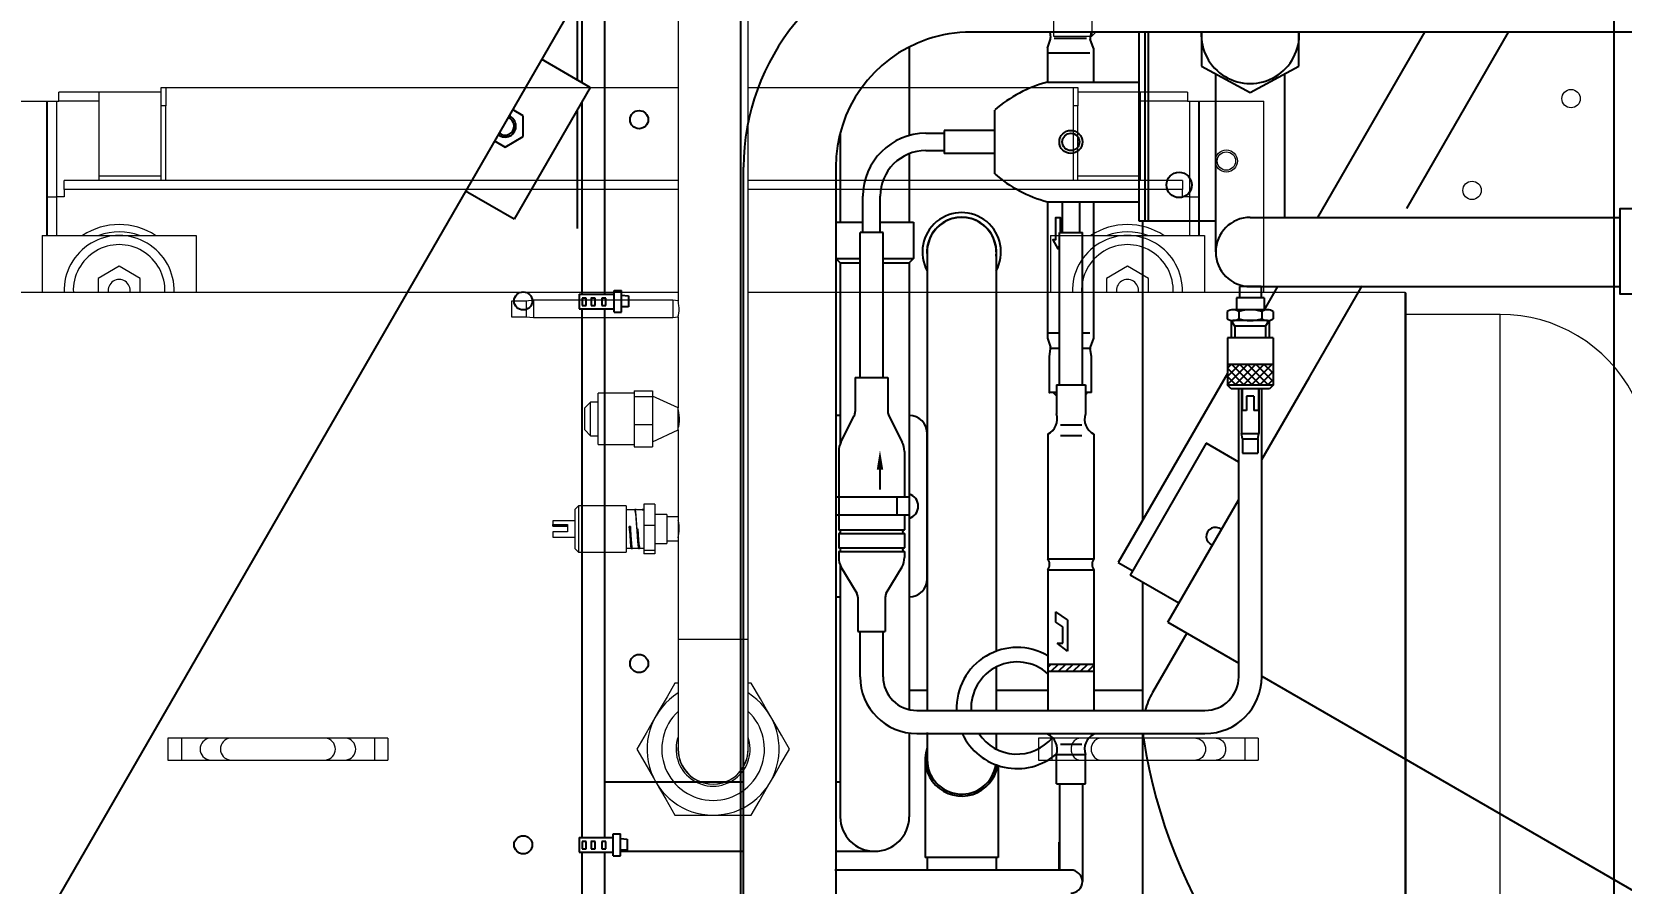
# Model space of a CAD drawing. Header units: millimetres. Extents: x 0 to 31017, y 0 to 21335.
# Drawn here: x 26937.49 to 26981.35, y 3376.66 to 3400.14 of the extents above; entities that cross this region are included whole.
import ezdxf
from ezdxf import colors
from ezdxf.entities.mleader import LeaderData, LeaderLine
from ezdxf.enums import TextEntityAlignment as Align
from ezdxf.math import Vec2, Vec3

# ---------------------------------------------------------------- set-up
doc = ezdxf.new("R2010")
doc.units = ezdxf.units.MM
doc.layers.add('DIM', color=2, linetype='Continuous')
doc.styles.get("Standard").update_dxf_attribs({"font": 'arial.ttf'})

# ---------------------------------------------------------------- blocks, each defined once
blk = doc.blocks.new('3F機組圖灰底')
at = {"layer": 'DIM'}
h = blk.add_hatch(dxfattribs=at)
h.set_pattern_fill('ANSI37', color=8, scale=0.05, angle=-90, style=0)
h.set_pattern_definition([(315, (106548.12342, -45570.17272), (0.1122532, 0.1122532), []), (45, (106548.12342, -45570.17272), (-0.1122532, 0.1122532), [])])
h.paths.add_polyline_path([(106559.338, -45582.365), (106559.338, -45582.935), (106559.968, -45582.935), (106559.968, -45582.365)])
h.paths.add_polyline_path([(106558.708, -45582.365), (106558.708, -45582.935), (106559.338, -45582.935), (106559.338, -45582.365)])
h = blk.add_hatch(dxfattribs=at)
h.set_pattern_fill('ANSI31', color=8, scale=0.045, angle=180, style=0)
h.set_pattern_definition([(225, (106522.5716, -45574.91007), (0.1010279, -0.1010279), [])])
h.paths.add_polyline_path([(106553.753, -45590.627), (106553.753, -45590.827), (106555.023, -45590.827), (106555.023, -45590.627)])
at = {"color": 8, "linetype": 'Continuous', "lineweight": 15}
for p, q in [((106553.905, -45571.128), (106553.905, -45573.314)), ((106554.967, -45571.128), (106554.967, -45573.314)), ((106543.552, -45572.434), (106543.552, -45580.61)), ((106545.48, -45589.938), (106545.48, -45572.434)), ((106553.905, -45573.314), (106554.967, -45573.314)), ((106554.967, -45573.314), (106555.096, -45573.185)), ((106529.288, -45574.731), (106529.41, -45574.731)), ((106529.288, -45575.236), (106529.288, -45574.731)), ((106529.41, -45574.731), (106529.41, -45575.236)), ((106529.41, -45574.731), (106543.552, -45574.731)), ((106545.48, -45574.731), (106554.462, -45574.731)), ((106554.462, -45574.731), (106554.583, -45574.731)), ((106554.462, -45575.236), (106554.462, -45574.731)), ((106554.583, -45574.731), (106554.583, -45575.236)), ((106524.361, -45575.105), (106526.131, -45575.105)), ((106526.131, -45575.105), (106526.152, -45575.105)), ((106526.131, -45578.808), (106526.131, -45575.105)), ((106526.152, -45577.746), (106526.152, -45575.105)), ((106526.152, -45575.105), (106526.405, -45575.105)), ((106526.404, -45577.746), (106526.405, -45575.105)), ((106526.405, -45575.105), (106526.465, -45575.105)), ((106526.465, -45575.105), (106526.465, -45574.852)), ((106527.568, -45574.852), (106526.465, -45574.852)), ((106527.568, -45575.105), (106526.465, -45575.105)), ((106529.288, -45574.852), (106527.568, -45574.852)), ((106527.568, -45574.852), (106527.568, -45577.172)), ((106556.303, -45574.852), (106554.583, -45574.852)), ((106556.303, -45574.852), (106556.303, -45577.172)), ((106557.609, -45574.852), (106556.303, -45574.852)), ((106557.609, -45575.105), (106556.303, -45575.105)), ((106557.609, -45574.852), (106557.609, -45575.105)), ((106557.609, -45575.105), (106557.669, -45575.105)), ((106557.669, -45575.105), (106557.922, -45575.105)), ((106557.669, -45577.746), (106557.669, -45575.105)), ((106557.922, -45577.746), (106557.922, -45575.105)), ((106557.922, -45575.105), (106557.942, -45575.105)), ((106557.942, -45575.105), (106559.713, -45575.105)), ((106557.942, -45578.808), (106557.942, -45575.105)), ((106559.713, -45580.376), (106559.713, -45575.105)), ((106529.288, -45577.29), (106529.288, -45575.236)), ((106529.41, -45575.236), (106529.288, -45575.236)), ((106529.41, -45577.29), (106529.41, -45575.236)), ((106554.462, -45577.29), (106554.462, -45575.236)), ((106554.583, -45575.236), (106554.462, -45575.236)), ((106554.583, -45577.29), (106554.583, -45575.236)), ((106543.552, -45577.29), (106526.607, -45577.29)), ((106526.607, -45577.543), (106526.607, -45577.29)), ((106527.568, -45577.172), (106527.568, -45577.29)), ((106529.288, -45577.172), (106527.568, -45577.172)), ((106557.467, -45577.29), (106545.48, -45577.29)), ((106556.303, -45577.172), (106554.583, -45577.172)), ((106556.303, -45577.172), (106556.303, -45577.29)), ((106557.467, -45577.29), (106557.467, -45577.543)), ((106526.152, -45578.808), (106526.152, -45577.746)), ((106526.152, -45577.746), (106526.404, -45577.746)), ((106526.607, -45577.746), (106526.404, -45577.746)), ((106526.404, -45578.808), (106526.404, -45577.746)), ((106526.607, -45577.543), (106526.607, -45577.746)), ((106543.552, -45577.543), (106526.607, -45577.543)), ((106557.467, -45577.543), (106545.48, -45577.543)), ((106557.467, -45577.746), (106557.467, -45577.543)), ((106557.669, -45577.746), (106557.467, -45577.746)), ((106557.669, -45577.746), (106557.922, -45577.746)), ((106557.669, -45578.808), (106557.669, -45577.746)), ((106557.922, -45578.808), (106557.922, -45577.746)), ((106526, -45578.808), (106526, -45580.376)), ((106526, -45578.808), (106530.249, -45578.808)), ((106530.249, -45578.808), (106530.249, -45580.376)), ((106553.824, -45578.808), (106553.824, -45580.376)), ((106553.824, -45578.808), (106558.074, -45578.808)), ((106558.074, -45578.808), (106558.074, -45580.376)), ((106528.125, -45579.654), (106527.543, -45579.99)), ((106527.543, -45579.99), (106527.543, -45580.376)), ((106528.706, -45579.99), (106528.125, -45579.654)), ((106528.706, -45580.376), (106528.706, -45579.99)), ((106555.949, -45579.654), (106555.367, -45579.99)), ((106555.367, -45579.99), (106555.367, -45580.376)), ((106556.531, -45579.99), (106555.949, -45579.654)), ((106556.531, -45580.376), (106556.531, -45579.99)), ((106543.552, -45580.376), (106525.423, -45580.376)), ((106563.609, -45580.376), (106545.48, -45580.376)), ((106563.609, -45605.57), (106563.609, -45580.376)), ((106563.639, -45605.54), (106563.639, -45580.407)), ((106539.356, -45580.617), (106538.951, -45580.617)), ((106538.951, -45580.617), (106538.951, -45581.047)), ((106539.558, -45580.591), (106539.356, -45580.617)), ((106539.356, -45580.617), (106539.356, -45581.047)), ((106543.403, -45580.591), (106539.558, -45580.591)), ((106539.558, -45580.591), (106539.558, -45581.072)), ((106543.552, -45580.61), (106543.403, -45580.591)), ((106543.403, -45580.591), (106543.403, -45581.072)), ((106538.951, -45581.047), (106539.356, -45581.047)), ((106539.356, -45581.047), (106539.558, -45581.072)), ((106539.558, -45581.072), (106543.403, -45581.072)), ((106543.403, -45581.072), (106543.552, -45581.053)), ((106543.552, -45581.053), (106543.552, -45583.564)), ((106566.236, -45580.983), (106563.639, -45580.983)), ((106566.236, -45604.963), (106566.236, -45580.983)), ((106542.338, -45583.093), (106542.844, -45583.093)), ((106542.338, -45583.093), (106542.338, -45583.246)), ((106542.844, -45583.093), (106542.844, -45583.246)), ((106541.134, -45583.402), (106540.972, -45583.564)), ((106541.346, -45583.402), (106541.134, -45583.402)), ((106541.134, -45584.333), (106541.134, -45583.402)), ((106542.338, -45583.159), (106541.346, -45583.159)), ((106541.346, -45584.575), (106541.346, -45583.159)), ((106542.338, -45583.246), (106542.844, -45583.246)), ((106542.338, -45583.246), (106542.338, -45584.02)), ((106543.552, -45583.564), (106542.844, -45583.235)), ((106542.844, -45583.246), (106542.844, -45584.02)), ((106540.972, -45584.171), (106540.972, -45583.564)), ((106543.552, -45584.171), (106543.552, -45583.564)), ((106540.972, -45584.171), (106541.134, -45584.333)), ((106541.134, -45584.333), (106541.346, -45584.333)), ((106542.338, -45584.02), (106542.844, -45584.02)), ((106542.338, -45584.02), (106542.338, -45584.641)), ((106542.844, -45584.02), (106542.844, -45584.641)), ((106542.844, -45584.499), (106543.552, -45584.171)), ((106543.552, -45584.171), (106543.552, -45586.572)), ((106541.346, -45584.575), (106542.338, -45584.575)), ((106542.338, -45584.641), (106542.844, -45584.641)), ((106540.8, -45586.265), (106540.699, -45586.366)), ((106540.699, -45586.366), (106540.699, -45586.834)), ((106542.115, -45586.265), (106540.8, -45586.265)), ((106540.8, -45586.265), (106540.8, -45586.821)), ((106542.115, -45586.265), (106542.115, -45586.821)), ((106542.358, -45586.371), (106542.115, -45586.371)), ((106542.56, -45586.371), (106542.388, -45586.371)), ((106542.566, -45586.371), (106542.566, -45586.38)), ((106542.596, -45586.376), (106542.566, -45586.371)), ((106542.905, -45586.218), (106542.601, -45586.218)), ((106542.601, -45586.218), (106542.601, -45586.807)), ((106542.905, -45586.218), (106542.905, -45586.807)), ((106543.238, -45586.501), (106542.905, -45586.501)), ((106543.238, -45586.501), (106543.238, -45586.851)), ((106543.552, -45586.572), (106543.238, -45586.572)), ((106543.552, -45586.572), (106543.552, -45586.86)), ((106540.699, -45586.675), (106540.092, -45586.675)), ((106540.092, -45586.675), (106540.092, -45586.776)), ((106540.092, -45586.776), (106540.496, -45586.776)), ((106540.092, -45586.795), (106540.092, -45586.776)), ((106540.496, -45586.795), (106540.092, -45586.795)), ((106540.092, -45586.795), (106540.092, -45586.81)), ((106540.092, -45586.81), (106540.496, -45586.81)), ((106540.092, -45586.828), (106540.092, -45586.81)), ((106540.092, -45586.828), (106540.496, -45586.828)), ((106540.092, -45586.977), (106540.092, -45587.13)), ((106540.496, -45586.977), (106540.092, -45586.977)), ((106540.496, -45586.776), (106540.496, -45586.977)), ((106540.699, -45586.834), (106540.699, -45587.439)), ((106540.8, -45586.821), (106540.8, -45587.54)), ((106542.115, -45586.821), (106542.115, -45587.54)), ((106542.232, -45586.833), (106542.202, -45586.834)), ((106542.202, -45586.834), (106542.202, -45586.835)), ((106542.232, -45586.833), (106542.232, -45586.833)), ((106542.905, -45586.807), (106542.601, -45586.807)), ((106542.601, -45586.807), (106542.601, -45587.492)), ((106542.905, -45586.807), (106542.905, -45587.492)), ((106543.238, -45586.851), (106543.238, -45587.304)), ((106543.552, -45586.86), (106543.552, -45587.233)), ((106540.092, -45587.13), (106540.699, -45587.13)), ((106540.699, -45587.439), (106540.8, -45587.54)), ((106542.115, -45587.434), (106542.256, -45587.434)), ((106542.287, -45587.434), (106542.459, -45587.434)), ((106542.489, -45587.434), (106542.601, -45587.434)), ((106542.905, -45587.492), (106542.601, -45587.492)), ((106542.601, -45587.492), (106542.601, -45587.587)), ((106542.905, -45587.304), (106543.238, -45587.304)), ((106542.905, -45587.492), (106542.905, -45587.587)), ((106543.238, -45587.233), (106543.552, -45587.233)), ((106543.552, -45587.233), (106543.552, -45589.938)), ((106540.8, -45587.54), (106542.115, -45587.54)), ((106542.905, -45587.587), (106542.601, -45587.587)), ((106543.552, -45589.938), (106543.552, -45592.973)), ((106543.552, -45589.938), (106545.48, -45589.938)), ((106545.48, -45592.973), (106545.48, -45589.938)), ((106543.552, -45591.151), (106543.464, -45591.151)), ((106545.568, -45591.151), (106545.48, -45591.151)), ((106529.842, -45592.67), (106529.47, -45592.67)), ((106529.47, -45592.67), (106529.47, -45593.277)), ((106530.631, -45592.67), (106529.842, -45592.67)), ((106529.842, -45592.67), (106529.842, -45593.277)), ((106531.191, -45592.67), (106530.631, -45592.67)), ((106533.82, -45592.67), (106531.191, -45592.67)), ((106534.381, -45592.67), (106533.82, -45592.67)), ((106535.169, -45592.67), (106534.381, -45592.67)), ((106535.541, -45592.67), (106535.169, -45592.67)), ((106535.169, -45592.67), (106535.169, -45593.277)), ((106535.541, -45592.67), (106535.541, -45593.277)), ((106553.862, -45592.67), (106553.491, -45592.67)), ((106553.491, -45592.67), (106553.491, -45593.277)), ((106554.651, -45592.67), (106553.862, -45592.67)), ((106553.862, -45592.67), (106553.862, -45593.277)), ((106555.212, -45592.67), (106554.651, -45592.67)), ((106557.84, -45592.67), (106555.212, -45592.67)), ((106558.401, -45592.67), (106557.84, -45592.67)), ((106559.19, -45592.67), (106558.401, -45592.67)), ((106559.561, -45592.67), (106559.19, -45592.67)), ((106559.19, -45592.67), (106559.19, -45593.277)), ((106559.561, -45592.67), (106559.561, -45593.277)), ((106529.47, -45593.277), (106529.842, -45593.277)), ((106529.842, -45593.277), (106530.631, -45593.277)), ((106530.631, -45593.277), (106531.191, -45593.277)), ((106531.191, -45593.277), (106533.82, -45593.277)), ((106533.82, -45593.277), (106534.381, -45593.277)), ((106534.381, -45593.277), (106535.169, -45593.277)), ((106535.169, -45593.277), (106535.541, -45593.277)), ((106553.491, -45593.277), (106553.862, -45593.277)), ((106553.862, -45593.277), (106554.651, -45593.277)), ((106554.651, -45593.277), (106555.212, -45593.277)), ((106555.212, -45593.277), (106557.84, -45593.277)), ((106557.84, -45593.277), (106558.401, -45593.277)), ((106558.401, -45593.277), (106559.19, -45593.277)), ((106559.19, -45593.277), (106559.561, -45593.277)), ((106543.464, -45594.796), (106545.568, -45594.796))]:
    blk.add_line(p, q, dxfattribs=at)
at = {"color": 8}
blk.add_lwpolyline([(106579.375, -45564.263), (106569.375, -45564.263), (106569.375, -45606.763), (106579.375, -45606.763)], close=True, dxfattribs=at)
at = {"color": 8, "linetype": 'Continuous', "lineweight": 15, "flags": 128}
for points in [[(106543.552, -45581.049), (106543.555, -45581.037), (106543.561, -45581.003), (106543.57, -45580.949), (106543.576, -45580.882), (106543.577, -45580.809), (106543.573, -45580.74), (106543.565, -45580.681), (106543.557, -45580.638), (106543.552, -45580.616), (106543.553, -45580.617)], [(106543.552, -45584.13), (106543.556, -45584.116), (106543.566, -45584.075), (106543.578, -45584.011), (106543.587, -45583.929), (106543.588, -45583.841), (106543.582, -45583.759), (106543.571, -45583.688), (106543.56, -45583.634), (106543.553, -45583.607), (106543.553, -45583.608)], [(106542.388, -45586.367), (106542.373, -45586.364), (106542.358, -45586.361)], [(106542.588, -45586.368), (106542.573, -45586.365), (106542.558, -45586.362)], [(106542.208, -45586.944), (106542.207, -45586.916), (106542.202, -45586.835)], [(106542.236, -45586.902), (106542.238, -45586.928), (106542.239, -45586.951)], [(106543.552, -45587.145), (106543.555, -45587.132), (106543.564, -45587.094), (106543.574, -45587.035), (106543.581, -45586.959), (106543.583, -45586.878), (106543.578, -45586.802), (106543.568, -45586.736), (106543.559, -45586.687), (106543.553, -45586.662), (106543.553, -45586.663)], [(106542.257, -45587.444), (106542.272, -45587.441), (106542.287, -45587.438)], [(106542.459, -45587.444), (106542.474, -45587.441), (106542.489, -45587.438)], [(106543.464, -45591.151), (106543.244, -45591.531), (106543.003, -45591.948), (106542.835, -45592.24), (106542.664, -45592.536), (106542.411, -45592.973)], [(106546.62, -45592.973), (106546.401, -45592.593), (106546.16, -45592.176), (106545.992, -45591.884), (106545.821, -45591.588), (106545.568, -45591.151)], [(106554.651, -45592.67), (106554.561, -45592.688), (106554.482, -45592.741), (106554.423, -45592.822), (106554.392, -45592.921), (106554.392, -45593.026), (106554.423, -45593.125), (106554.482, -45593.206), (106554.561, -45593.259), (106554.651, -45593.277), (106554.651, -45593.277)], [(106555.212, -45592.67), (106555.122, -45592.688), (106555.043, -45592.741), (106554.984, -45592.822), (106554.953, -45592.921), (106554.953, -45593.026), (106554.984, -45593.125), (106555.043, -45593.206), (106555.122, -45593.259), (106555.212, -45593.277), (106555.212, -45593.277)], [(106557.84, -45592.67), (106557.93, -45592.688), (106558.009, -45592.741), (106558.068, -45592.822), (106558.099, -45592.921), (106558.099, -45593.026), (106558.068, -45593.125), (106558.009, -45593.206), (106557.93, -45593.259), (106557.84, -45593.277), (106557.84, -45593.277)], [(106558.401, -45592.67), (106558.491, -45592.688), (106558.57, -45592.741), (106558.629, -45592.822), (106558.66, -45592.921), (106558.66, -45593.026), (106558.629, -45593.125), (106558.57, -45593.206), (106558.491, -45593.259), (106558.401, -45593.277), (106558.401, -45593.277)], [(106542.411, -45592.973), (106542.631, -45593.353), (106542.871, -45593.77), (106543.04, -45594.062), (106543.211, -45594.358), (106543.464, -45594.796)], [(106545.568, -45594.796), (106545.787, -45594.416), (106546.028, -45593.999), (106546.197, -45593.707), (106546.368, -45593.411), (106546.62, -45592.973)]]:
    blk.add_lwpolyline(points, dxfattribs=at)
at = {"color": 8, "linetype": 'Continuous', "lineweight": 15}
for centre, radius in [((106568.192, -45575.034), 0.253), ((106558.681, -45576.754), 0.304), ((106558.681, -45576.754), 0.253), ((106565.46, -45577.564), 0.253)]:
    blk.add_circle(centre, radius, dxfattribs=at)
for centre, radius, start, end in [((106528.125, -45580.326), 1.821, 56.4427, 123.5573), ((106528.125, -45580.326), 1.619, 69.6359, 110.1055), ((106555.949, -45580.326), 1.821, 56.4427, 123.5573), ((106555.949, -45580.326), 1.619, 69.6359, 110.3641), ((106528.125, -45580.326), 1.518, 358.0898, 181.9102), ((106528.125, -45580.326), 1.265, 357.7076, 182.2924), ((106555.949, -45580.326), 1.518, 358.0898, 181.9102), ((106555.949, -45580.326), 1.265, 357.7076, 182.2924), ((106528.125, -45580.326), 0.304, 350.4059, 189.5941), ((106555.949, -45580.326), 0.304, 350.4059, 189.5941), ((106563.609, -45580.407), 0.0304, 0, 90), ((106566.236, -45585.132), 4.148, 28.0146, 90), ((106539.438, -45586.919), 2.971, 0.3102, 10.5993), ((106545.686, -45586.86), 3.247, 180.7262, 190.158), ((106542.608, -45587.305), 0.346, 177.328, 201.7782), ((106544.516, -45592.973), 1.823, 121.9227, 270), ((106544.516, -45592.973), 1.823, 270, 58.0773), ((106544.516, -45592.973), 1.417, 132.8716, 270), ((106544.516, -45592.973), 1.417, 270, 47.1284), ((106530.664, -45592.973), 0.305, 96.2341, 263.7659), ((106531.224, -45592.973), 0.305, 96.2337, 263.7663), ((106533.787, -45592.973), 0.305, 276.2337, 83.7663), ((106534.348, -45592.973), 0.305, 276.2344, 83.7656), ((106544.516, -45592.973), 1.022, 160.5736, 19.4264), ((106544.516, -45592.973), 0.971, 172.8334, 7.1666), ((106544.516, -45592.973), 0.964, 180, 0)]:
    blk.add_arc(centre, radius, start, end, dxfattribs=at)
blk.add_ellipse((106542.581, -45586.903), major_axis=(8.761, 0.098), ratio=0.059598, start_param=1.568345, end_param=1.571803, dxfattribs=at)
for points, knots in [([(106542.352, -45586.375), (106542.353, -45586.37), (106542.357, -45586.354), (106542.364, -45586.367), (106542.373, -45586.412), (106542.381, -45586.493), (106542.39, -45586.603), (106542.398, -45586.733), (106542.407, -45586.876), (106542.415, -45587.02), (106542.424, -45587.156), (106542.432, -45587.274), (106542.441, -45587.367), (106542.45, -45587.424), (106542.455, -45587.449), (106542.459, -45587.442), (106542.459, -45587.441)], [0, 0, 0, 0, 0.035065, 0.114577, 0.194827, 0.273273, 0.352862, 0.433086, 0.511485, 0.591148, 0.67134, 0.749702, 0.829436, 0.909592, 0.987923, 1, 1, 1, 1]), ([(106542.202, -45586.834), (106542.205, -45586.881), (106542.21, -45586.977), (106542.219, -45587.117), (106542.227, -45587.242), (106542.236, -45587.343), (106542.245, -45587.411), (106542.251, -45587.445), (106542.256, -45587.44), (106542.257, -45587.439)], [0, 0, 0, 0, 0.154242, 0.311144, 0.465195, 0.61963, 0.776525, 0.930399, 1, 1, 1, 1]), ([(106542.232, -45586.833), (106542.235, -45586.88), (106542.24, -45586.975), (106542.249, -45587.113), (106542.258, -45587.237), (106542.266, -45587.337), (106542.275, -45587.405), (106542.282, -45587.439), (106542.286, -45587.435), (106542.287, -45587.433)], [0, 0, 0, 0, 0.154012, 0.310682, 0.464503, 0.618709, 0.775371, 0.929014, 1, 1, 1, 1]), ([(106542.439, -45586.902), (106542.441, -45586.94), (106542.446, -45587.026), (106542.454, -45587.152), (106542.462, -45587.269), (106542.471, -45587.361), (106542.48, -45587.419), (106542.486, -45587.443), (106542.49, -45587.435), (106542.491, -45587.434)], [0, 0, 0, 0, 0.132112, 0.297759, 0.459623, 0.624324, 0.789898, 0.951702, 1, 1, 1, 1])]:
    blk.add_open_spline(points, degree=3, knots=knots, dxfattribs=at)
for points in [[(106542.388, -45586.371), (106542.39, -45586.373)], [(106542.558, -45586.369), (106542.566, -45586.371)], [(106542.588, -45586.375), (106542.594, -45586.376)]]:
    blk.add_open_spline(points, degree=1, dxfattribs=at)
at = {"layer": 'DIM', "color": 8}
for p, q in [((106542.532, -45569.186), (106523.632, -45601.922)), ((106541.524, -45580.427), (106541.524, -45570.933)), ((106540.889, -45572.032), (106540.889, -45574.588)), ((106545.275, -45572.113), (106545.275, -45601.113)), ((106540.775, -45574.522), (106540.775, -45572.23)), ((106571.629, -45573.197), (106551.629, -45573.197)), ((106553.74, -45573.641), (106553.828, -45573.393)), ((106553.804, -45573.197), (106553.828, -45573.351)), ((106553.93, -45573.37), (106554.82, -45573.37)), ((106554.945, -45573.197), (106554.921, -45573.351)), ((106555.01, -45573.641), (106554.922, -45573.393)), ((106556.275, -45578.413), (106556.275, -45573.197)), ((106556.435, -45578.413), (106556.435, -45573.197)), ((106556.535, -45578.413), (106556.535, -45573.197)), ((106557.993, -45573.197), (106557.993, -45574.134)), ((106560.683, -45574.134), (106560.683, -45573.197)), ((106564.15, -45573.197), (106561.194, -45578.31)), ((106563.656, -45578.062), (106566.465, -45573.197)), ((106549.927, -45573.607), (106549.927, -45576.051)), ((106553.74, -45573.641), (106553.74, -45574.577)), ((106554.912, -45573.781), (106553.78, -45573.781)), ((106554.901, -45573.781), (106553.798, -45573.781)), ((106555.01, -45573.641), (106555.01, -45574.577)), ((106541.125, -45574.724), (106539.782, -45573.949)), ((106557.993, -45574.134), (106559.338, -45574.865)), ((106559.338, -45574.865), (106560.683, -45574.134)), ((106541.125, -45574.724), (106539.025, -45578.361)), ((106553.741, -45574.577), (106556.275, -45574.577)), ((106558.386, -45579.263), (106558.386, -45574.347)), ((106560.291, -45578.31), (106560.291, -45574.347)), ((106540.889, -45575.132), (106540.889, -45580.427)), ((106539.273, -45575.505), (106538.981, -45575.336)), ((106539.273, -45576.08), (106539.273, -45575.505)), ((106540.775, -45578.613), (106540.775, -45575.33)), ((106552.288, -45577.107), (106552.288, -45575.347)), ((106538.776, -45576.368), (106539.273, -45576.08)), ((106548.022, -45575.974), (106548.022, -45578.441)), ((106550.388, -45575.989), (106550.888, -45575.989)), ((106552.288, -45575.909), (106550.888, -45575.909)), ((106550.888, -45575.909), (106550.888, -45576.544)), ((106538.483, -45576.199), (106538.776, -45576.368)), ((106550.388, -45576.465), (106550.888, -45576.465)), ((106545.359, -45605.427), (106545.359, -45576.927)), ((106547.899, -45576.927), (106547.899, -45605.427)), ((106549.927, -45576.552), (106549.927, -45578.441)), ((106552.288, -45576.544), (106550.888, -45576.544)), ((106539.025, -45578.361), (106537.682, -45577.586)), ((106548.65, -45578.727), (106548.65, -45577.727)), ((106549.126, -45578.727), (106549.126, -45577.727)), ((106553.74, -45577.876), (106553.74, -45581.642)), ((106553.741, -45577.877), (106556.275, -45577.877)), ((106554.15, -45577.877), (106554.15, -45578.727)), ((106554.626, -45577.877), (106554.626, -45578.727)), ((106555.01, -45577.877), (106555.01, -45581.642)), ((106569.536, -45578.269), (106569.55, -45578.245)), ((106569.536, -45578.269), (106569.55, -45578.245)), ((106547.902, -45578.441), (106548.65, -45578.441)), ((106547.902, -45578.441), (106547.902, -45579.441)), ((106549.126, -45578.441), (106550.047, -45578.441)), ((106550.047, -45578.441), (106550.047, -45579.441)), ((106558.386, -45578.413), (106556.275, -45578.413)), ((106556.375, -45586.647), (106556.375, -45578.413)), ((106559.338, -45578.31), (106569.55, -45578.31)), ((106548.571, -45582.727), (106548.571, -45578.727)), ((106549.206, -45578.727), (106548.571, -45578.727)), ((106549.206, -45582.727), (106549.206, -45578.727)), ((106554.071, -45582.927), (106554.071, -45578.727)), ((106554.071, -45578.727), (106554.706, -45578.727)), ((106554.706, -45582.927), (106554.706, -45578.727)), ((106547.902, -45579.441), (106548.571, -45579.441)), ((106547.902, -45579.441), (106548.022, -45579.561)), ((106548.022, -45579.561), (106548.571, -45579.561)), ((106548.022, -45579.561), (106548.022, -45584.555)), ((106549.206, -45579.441), (106550.047, -45579.441)), ((106549.206, -45579.561), (106549.927, -45579.561)), ((106550.047, -45579.441), (106549.927, -45579.561)), ((106549.927, -45579.561), (106549.927, -45591.909)), ((106550.422, -45579.263), (106550.422, -45591.909)), ((106552.327, -45579.263), (106552.327, -45590.275)), ((106540.817, -45580.427), (106541.789, -45580.427)), ((106540.817, -45580.427), (106540.817, -45580.827)), ((106541.789, -45580.327), (106541.989, -45580.327)), ((106541.789, -45580.927), (106541.789, -45580.327)), ((106541.989, -45580.927), (106541.989, -45580.327)), ((106541.989, -45580.455), (106542.179, -45580.468)), ((106542.179, -45580.468), (106542.179, -45580.776)), ((106559.038, -45580.215), (106559.038, -45580.525)), ((106559.638, -45580.215), (106559.038, -45580.215)), ((106559.338, -45580.215), (106569.55, -45580.215)), ((106559.638, -45580.215), (106559.638, -45580.525)), ((106560.093, -45580.215), (106559.723, -45580.855)), ((106560.969, -45582.715), (106562.424, -45580.195)), ((106540.817, -45580.827), (106541.789, -45580.827)), ((106540.889, -45580.827), (106540.889, -45595.113)), ((106541.013, -45580.533), (106540.901, -45580.533)), ((106540.904, -45580.533), (106540.904, -45580.742)), ((106540.904, -45580.742), (106541.013, -45580.742)), ((106541.013, -45580.742), (106541.013, -45580.533)), ((106541.258, -45580.533), (106541.145, -45580.533)), ((106541.148, -45580.533), (106541.148, -45580.742)), ((106541.148, -45580.742), (106541.258, -45580.742)), ((106541.258, -45580.742), (106541.258, -45580.533)), ((106541.554, -45580.533), (106541.441, -45580.533)), ((106541.445, -45580.533), (106541.445, -45580.742)), ((106541.445, -45580.742), (106541.554, -45580.742)), ((106541.524, -45595.413), (106541.524, -45580.827)), ((106541.554, -45580.742), (106541.554, -45580.533)), ((106542.179, -45580.776), (106541.996, -45580.776)), ((106558.703, -45580.905), (106558.703, -45581.105)), ((106559.815, -45580.855), (106558.862, -45580.855)), ((106558.958, -45580.525), (106558.958, -45580.855)), ((106559.718, -45580.525), (106558.958, -45580.525)), ((106559.021, -45580.905), (106559.021, -45581.105)), ((106559.656, -45580.905), (106559.656, -45581.105)), ((106559.718, -45580.525), (106559.718, -45580.855)), ((106559.973, -45580.905), (106559.973, -45581.105)), ((106540.889, -45581.113), (106540.889, -45595.113)), ((106541.524, -45595.113), (106541.524, -45581.113)), ((106541.789, -45580.927), (106541.989, -45580.927)), ((106558.813, -45581.151), (106558.813, -45581.635)), ((106558.913, -45581.306), (106558.813, -45581.151)), ((106559.815, -45581.155), (106558.862, -45581.155)), ((106558.913, -45581.306), (106558.913, -45581.635)), ((106559.763, -45581.306), (106558.913, -45581.306)), ((106559.763, -45581.306), (106559.863, -45581.151)), ((106559.763, -45581.306), (106559.763, -45581.635)), ((106559.863, -45581.151), (106559.863, -45581.635)), ((106553.74, -45581.642), (106553.828, -45581.89)), ((106554.071, -45581.502), (106553.78, -45581.502)), ((106554.912, -45581.502), (106554.706, -45581.502)), ((106555.01, -45581.642), (106554.922, -45581.89)), ((106558.708, -45581.635), (106558.708, -45582.935)), ((106559.968, -45581.635), (106558.708, -45581.635)), ((106559.968, -45581.635), (106559.968, -45582.935)), ((106553.795, -45582.146), (106553.828, -45581.932)), ((106553.795, -45583.141), (106553.795, -45582.141)), ((106553.83, -45581.913), (106554.071, -45581.913)), ((106554.706, -45581.913), (106554.92, -45581.913)), ((106554.955, -45582.146), (106554.921, -45581.932)), ((106554.955, -45583.141), (106554.955, -45582.146)), ((106558.708, -45582.611), (106555.693, -45587.827)), ((106559.968, -45582.365), (106558.708, -45582.365)), ((106548.438, -45582.727), (106549.338, -45582.727)), ((106548.438, -45582.727), (106548.438, -45583.667)), ((106548.438, -45582.727), (106549.338, -45582.727)), ((106549.338, -45582.727), (106549.338, -45583.667)), ((106553.988, -45582.927), (106554.788, -45582.927)), ((106553.988, -45582.927), (106553.988, -45583.727)), ((106554.788, -45582.927), (106554.788, -45583.727)), ((106558.808, -45583.035), (106558.708, -45582.935)), ((106559.968, -45582.935), (106558.708, -45582.935)), ((106559.868, -45583.035), (106558.808, -45583.035)), ((106559.021, -45590.977), (106559.021, -45583.035)), ((106559.1, -45583.035), (106559.1, -45584.27)), ((106559.113, -45583.035), (106559.113, -45583.635)), ((106559.563, -45583.035), (106559.563, -45583.635)), ((106559.576, -45583.035), (106559.576, -45584.27)), ((106559.656, -45584.99), (106560.969, -45582.715)), ((106559.656, -45590.977), (106559.656, -45583.035)), ((106559.968, -45582.935), (106559.868, -45583.035)), ((106553.988, -45583.141), (106553.795, -45583.141)), ((106553.898, -45583.141), (106553.988, -45583.231)), ((106553.988, -45583.141), (106553.898, -45583.141)), ((106554.851, -45583.141), (106554.788, -45583.205)), ((106554.955, -45583.141), (106554.788, -45583.141)), ((106554.851, -45583.141), (106554.788, -45583.141)), ((106559.238, -45583.235), (106559.238, -45583.635)), ((106559.438, -45583.235), (106559.238, -45583.235)), ((106559.438, -45583.235), (106559.438, -45583.635)), ((106547.995, -45583.774), (106547.899, -45583.774)), ((106548.045, -45584.505), (106548.411, -45583.78)), ((106549.365, -45583.78), (106549.732, -45584.505)), ((106559.238, -45583.635), (106559.113, -45583.635)), ((106559.563, -45583.635), (106559.438, -45583.635)), ((106550.427, -45588.274), (106550.427, -45584.274)), ((106553.753, -45584.29), (106553.753, -45587.727)), ((106554.099, -45584.031), (106554.688, -45584.031)), ((106554.099, -45584.327), (106554.688, -45584.327)), ((106555.023, -45584.29), (106555.023, -45587.727)), ((106559.126, -45584.415), (106559.1, -45584.27)), ((106559.1, -45584.27), (106559.576, -45584.27)), ((106559.126, -45584.415), (106559.126, -45584.815)), ((106559.126, -45584.415), (106559.551, -45584.415)), ((106559.551, -45584.415), (106559.576, -45584.27)), ((106559.551, -45584.415), (106559.551, -45584.815)), ((106547.983, -45584.763), (106547.983, -45586.927)), ((106549.793, -45584.763), (106549.793, -45586.024)), ((106558.126, -45584.54), (106556.026, -45588.177)), ((106559.021, -45585.056), (106558.126, -45584.54)), ((106559.126, -45584.815), (106559.551, -45584.815)), ((106549.121, -45585.27), (106549.121, -45585.81)), ((106540.889, -45586.113), (106540.889, -45595.413)), ((106540.889, -45586.113), (106540.889, -45595.113)), ((106541.524, -45595.113), (106541.524, -45586.113)), ((106541.524, -45595.113), (106541.524, -45586.113)), ((106549.93, -45586.024), (106547.899, -45586.024)), ((106549.586, -45586.024), (106549.586, -45586.524)), ((106549.586, -45586.024), (106549.586, -45586.524)), ((106549.93, -45586.024), (106549.93, -45586.524)), ((106549.93, -45586.024), (106549.93, -45586.524)), ((106557.068, -45589.472), (106559.021, -45586.09)), ((106549.93, -45586.524), (106547.899, -45586.524)), ((106549.793, -45586.524), (106549.793, -45586.927)), ((106547.983, -45586.927), (106549.793, -45586.927)), ((106547.983, -45587.027), (106549.793, -45587.027)), ((106547.983, -45587.027), (106547.983, -45587.427)), ((106549.793, -45587.027), (106549.793, -45587.427)), ((106547.983, -45587.427), (106549.793, -45587.427)), ((106547.983, -45587.527), (106549.793, -45587.527)), ((106547.983, -45587.527), (106547.983, -45587.691)), ((106548.022, -45587.898), (106548.022, -45594.841)), ((106549.793, -45587.527), (106549.793, -45587.691)), ((106553.753, -45587.727), (106555.023, -45587.727)), ((106555.693, -45587.827), (106556.094, -45588.059)), ((106548.045, -45587.948), (106548.481, -45588.673)), ((106549.295, -45588.673), (106549.732, -45587.948)), ((106553.753, -45588.027), (106553.753, -45591.909)), ((106553.753, -45588.027), (106555.023, -45588.027)), ((106555.023, -45588.027), (106555.023, -45591.909)), ((106557.368, -45588.952), (106556.026, -45588.177)), ((106547.899, -45588.774), (106547.995, -45588.774)), ((106548.508, -45588.786), (106548.508, -45589.727)), ((106549.268, -45588.786), (106549.268, -45589.727)), ((106556.375, -45591.909), (106556.375, -45588.378)), ((106554.294, -45589.411), (106553.972, -45589.192)), ((106553.972, -45589.474), (106553.972, -45589.192)), ((106554.163, -45589.604), (106553.972, -45589.474)), ((106554.163, -45590.056), (106554.163, -45589.604)), ((106554.294, -45589.411), (106554.294, -45590.276)), ((106557.068, -45589.472), (106559.021, -45590.599)), ((106548.508, -45589.727), (106549.268, -45589.727)), ((106548.571, -45590.977), (106548.571, -45589.727)), ((106549.206, -45590.977), (106549.206, -45589.727)), ((106554.294, -45590.276), (106554.007, -45590.056)), ((106554.007, -45590.056), (106554.163, -45590.056)), ((106557.588, -45589.772), (106556.643, -45591.408)), ((106552.327, -45590.71), (106552.327, -45591.909)), ((106553.753, -45590.627), (106555.023, -45590.627)), ((106553.753, -45590.827), (106555.023, -45590.827)), ((106559.656, -45590.965), (106578.632, -45601.922)), ((106550.422, -45591.353), (106549.927, -45591.353)), ((106553.753, -45591.353), (106552.327, -45591.353)), ((106556.375, -45591.353), (106555.023, -45591.353)), ((106550.138, -45591.909), (106558.088, -45591.909)), ((106549.927, -45592.53), (106549.927, -45594.841)), ((106550.138, -45592.544), (106558.088, -45592.544)), ((106550.422, -45592.518), (106550.422, -45593.263)), ((106552.327, -45592.544), (106552.327, -45592.973)), ((106553.753, -45592.544), (106553.753, -45592.564)), ((106555.023, -45592.544), (106555.023, -45592.564)), ((106556.375, -45600.98), (106556.375, -45592.544)), ((106553.988, -45593.127), (106554.788, -45593.127)), ((106553.988, -45593.927), (106553.988, -45593.127)), ((106554.099, -45592.835), (106554.688, -45592.835)), ((106554.788, -45593.927), (106554.788, -45593.127)), ((106550.368, -45593.263), (106550.368, -45595.963)), ((106552.381, -45593.427), (106552.381, -45595.963)), ((106545.359, -45593.889), (106541.524, -45593.889)), ((106548.022, -45593.889), (106547.899, -45593.889)), ((106553.988, -45593.927), (106554.788, -45593.927)), ((106554.071, -45593.927), (106554.071, -45596.309)), ((106554.706, -45593.927), (106554.706, -45596.627)), ((106541.757, -45595.313), (106541.957, -45595.313)), ((106541.757, -45595.913), (106541.757, -45595.313)), ((106541.957, -45595.913), (106541.957, -45595.313)), ((106540.817, -45595.413), (106540.817, -45595.813)), ((106540.817, -45595.413), (106541.757, -45595.413)), ((106540.817, -45595.813), (106541.757, -45595.813)), ((106540.889, -45595.813), (106540.889, -45603.516)), ((106541.013, -45595.519), (106540.901, -45595.519)), ((106540.904, -45595.519), (106540.904, -45595.728)), ((106540.904, -45595.728), (106541.013, -45595.728)), ((106541.013, -45595.728), (106541.013, -45595.519)), ((106541.258, -45595.519), (106541.145, -45595.519)), ((106541.148, -45595.519), (106541.148, -45595.728)), ((106541.148, -45595.728), (106541.258, -45595.728)), ((106541.258, -45595.728), (106541.258, -45595.519)), ((106541.554, -45595.519), (106541.441, -45595.519)), ((106541.445, -45595.519), (106541.445, -45595.728)), ((106541.445, -45595.728), (106541.554, -45595.728)), ((106541.524, -45603.516), (106541.524, -45595.813)), ((106541.554, -45595.728), (106541.554, -45595.519)), ((106541.957, -45595.441), (106542.147, -45595.454)), ((106545.359, -45595.794), (106541.957, -45595.794)), ((106542.147, -45595.762), (106541.964, -45595.762)), ((106542.147, -45595.454), (106542.147, -45595.762)), ((106548.975, -45595.794), (106547.899, -45595.794)), ((106554.057, -45595.541), (106554.057, -45596.309)), ((106554.071, -45595.541), (106554.057, -45595.541)), ((106541.757, -45595.913), (106541.957, -45595.913)), ((106552.381, -45595.963), (106550.368, -45595.963)), ((106550.422, -45595.963), (106550.422, -45596.309)), ((106552.327, -45595.963), (106552.327, -45596.309)), ((106554.388, -45596.309), (106547.878, -45596.309))]:
    blk.add_line(p, q, dxfattribs=at)
blk.add_lwpolyline([(106570.682, -45580.422), (106569.55, -45580.422), (106569.55, -45578.062), (106570.682, -45578.062)], dxfattribs=at)
at = {"layer": 'DIM', "color": 8, "flags": 128}
blk.add_lwpolyline([(106554.1, -45578.727), (106554.1, -45578.323), (106553.96, -45578.323), (106553.96, -45578.93), (106553.89, -45578.93), (106554.03, -45579.172), (106554.071, -45579.101)], dxfattribs=at)
at = {"layer": 'DIM', "color": 8}
for centre, radius in [((106542.475, -45575.613), 0.25), ((106554.388, -45576.227), 0.317), ((106554.388, -45576.227), 0.238), ((106557.375, -45577.413), 0.35), ((106539.275, -45580.613), 0.25), ((106542.475, -45590.613), 0.25), ((106539.275, -45595.613), 0.25)]:
    blk.add_circle(centre, radius, dxfattribs=at)
for centre, radius, start, end in [((106551.629, -45576.927), 6.27, 101.0095, 180), ((106551.629, -45576.927), 3.73, 108.7244, 180), ((106551.629, -45576.927), 3.73, 90, 108.7244), ((106553.708, -45573.37), 0.122, 348.7186, 8.9263), ((106555.041, -45573.37), 0.122, 171.0737, 191.2814), ((106559.338, -45573.263), 1.353, 177.2088, 2.7912), ((106554.68, -45578.103), 3.65, 104.9142, 130.9459), ((106538.776, -45575.793), 0.3, 230.406, 69.594), ((106538.776, -45575.793), 0.25, 228.463, 71.537), ((106550.388, -45577.727), 1.738, 90, 180), ((106550.388, -45577.727), 1.262, 90, 180), ((106554.68, -45574.35), 3.65, 229.0541, 255.0858), ((106551.375, -45579.263), 1.085, 331.3877, 208.6123), ((106551.375, -45579.263), 0.96, 352.8334, 187.1666), ((106551.375, -45579.263), 0.953, 0, 180), ((106559.338, -45579.263), 0.953, 90, 270), ((106558.862, -45581.132), 0.277, 55.0397, 124.9603), ((106559.338, -45581.888), 1.033, 72.1034, 107.8966), ((106559.815, -45581.132), 0.277, 55.0397, 124.9603), ((106558.862, -45580.878), 0.277, 235.0397, 304.9603), ((106559.338, -45580.122), 1.033, 252.1034, 287.8966), ((106559.815, -45580.878), 0.277, 235.0397, 304.9603), ((106553.708, -45581.913), 0.122, 351.0737, 11.2814), ((106555.041, -45581.913), 0.122, 168.7186, 188.9263), ((106548.188, -45583.667), 0.25, 333.1809, 0), ((106549.588, -45583.667), 0.25, 180, 206.8191), ((106549.927, -45584.274), 0.5, 0, 90), ((106553.545, -45583.872), 0.467, 296.5237, 18.1541), ((106555.232, -45583.872), 0.467, 161.8459, 243.4763), ((106548.553, -45584.763), 0.57, 153.1809, 180), ((106549.223, -45584.763), 0.57, 0, 26.8191), ((106549.827, -45586.274), 0.35, 286.6015, 73.3985), ((106547.983, -45586.977), 0.05, 270, 90), ((106549.793, -45586.977), 0.05, 90, 270), ((106558.375, -45587.108), 0.25, 48.463, 251.537), ((106547.983, -45587.477), 0.05, 270, 90), ((106549.793, -45587.477), 0.05, 90, 270), ((106548.553, -45587.691), 0.57, 180, 206.8191), ((106549.223, -45587.691), 0.57, 333.1809, 0), ((106553.553, -45587.877), 0.25, 323.1301, 36.8699), ((106555.223, -45587.877), 0.25, 143.1301, 216.8699), ((106549.927, -45588.274), 0.5, 270, 0), ((106548.258, -45588.786), 0.25, 0, 26.8191), ((106549.518, -45588.786), 0.25, 153.1809, 180), ((106552.905, -45591.841), 1.67, 59.4677, 182.3231), ((106550.138, -45590.977), 1.567, 180, 270), ((106550.138, -45590.977), 0.932, 180, 270), ((106552.905, -45591.841), 1.27, 48.0847, 183.0554), ((106558.088, -45590.977), 0.932, 270, 0), ((106558.088, -45590.977), 1.567, 270, 0), ((106558.375, -45592.408), 2, 150, 165.5532), ((106552.905, -45591.841), 1.67, 204.8835, 310.7126), ((106552.905, -45591.841), 1.27, 213.5938, 320.1114), ((106553.545, -45592.981), 0.467, 341.8459, 63.4763), ((106555.232, -45592.981), 0.467, 116.5237, 198.1541), ((106558.375, -45592.408), 2, 183.9002, 188.887), ((106570.877, -45590.453), 14.654, 188.887, 291.113), ((106551.375, -45593.263), 1.006, 161.1466, 350.8263), ((106551.375, -45593.263), 1.006, 16.3449, 18.8534), ((106551.375, -45593.263), 0.952, 180, 351.4291), ((106548.975, -45594.841), 0.952, 180, 0), ((106554.388, -45596.627), 0.317, 270, 90)]:
    blk.add_arc(centre, radius, start, end, dxfattribs=at)
blk.add_point((106553.795, -45583.141), dxfattribs=at)
blk.add_point((106553.795, -45583.141), dxfattribs=at)
blk.add_solid([(106549.211, -45585.27), (106549.031, -45585.27), (106549.121, -45584.73)], dxfattribs=at)
blk = doc.blocks.new('_DetailCallout')
at = {"color": 0, "linetype": 'ByBlock', "lineweight": -2, "transparency": 16777216}
blk.add_line((8, 0), (-8, 0), dxfattribs=at)
blk.add_circle((0, 0), 8, dxfattribs=at)
at = {"color": 0, "transparency": 16777216}
for tag, p in [('視圖號碼', (0, 1)), ('圖紙號碼', (0, -6))]:
    blk.add_attdef(tag, text='', height=3, dxfattribs=at).set_placement(p, align=Align.CENTER)

msp = doc.modelspace()

# ---------------------------------------------------------------- block references
at = {"color": 30}
msp.add_blockref('3F機組圖灰底', (-79588.225, 48973.327), dxfattribs=at)

# ---------------------------------------------------------------- leaders
at = {"color": 54}
ml = msp.add_multileader_block('Standard', dxfattribs=at)
ml.set_content('_DetailCallout', color=54, scale=15)
ml.set_attribute('視圖號碼', '冷藏庫', width=0)
ml.set_attribute('圖紙號碼', 'A機', width=0)
ml.set_leader_properties()
ml.build(insert=Vec2(0, 0))
ml.multileader.update_dxf_attribs({"leader_type": 0})
ctx = ml.context
ctx.base_point, ctx.plane_origin = Vec3(29838.443, 5795.864), Vec3(29958.443, 5795.864)
notes = []
notes.append((ctx, [(0, (0, 0, 0), (0, 0), (1, 0), 1, [])]))
ctx.block.insert = Vec3(29958.443, 5795.864)
at = {"color": 230}
ml = msp.add_multileader_block('Standard', dxfattribs=at)
ml.set_content('_DetailCallout', color=230, scale=15)
ml.set_attribute('視圖號碼', '冷藏庫', width=0)
ml.set_attribute('圖紙號碼', 'A機', width=0)
ml.set_leader_properties()
ml.build(insert=Vec2(0, 0))
ml.multileader.update_dxf_attribs({"leader_type": 0})
ctx = ml.context
ctx.base_point, ctx.plane_origin = Vec3(29234.446, 5540.763), Vec3(29354.446, 5540.763)
notes.append((ctx, [(0, (0, 0, 0), (0, 0), (1, 0), 1, [])]))
ctx.block.insert = Vec3(29354.446, 5540.763)
at = {"color": 30}
ml = msp.add_multileader_block('Standard', dxfattribs=at)
ml.set_content('_DetailCallout', color=30, scale=15)
ml.set_attribute('視圖號碼', '冷藏庫', width=0)
ml.set_attribute('圖紙號碼', 'A', width=0)
ml.set_leader_properties()
ml.build(insert=Vec2(0, 0))
ml.multileader.update_dxf_attribs({"leader_type": 0})
ctx = ml.context
ctx.base_point, ctx.plane_origin = Vec3(29710.714, 5353.362), Vec3(29830.714, 5353.362)
notes.append((ctx, [(0, (0, 0, 0), (0, 0), (1, 0), 1, [])]))
ctx.block.insert = Vec3(29830.714, 5353.362)
ml = msp.add_multileader_block('Standard', dxfattribs=at)
ml.set_content('_DetailCallout', color=30, scale=15)
ml.set_attribute('視圖號碼', '急速庫', width=0)
ml.set_attribute('圖紙號碼', 'B', width=0)
ml.set_leader_properties()
ml.build(insert=Vec2(0, 0))
ml.multileader.update_dxf_attribs({"leader_type": 0})
ctx = ml.context
ctx.base_point, ctx.plane_origin = Vec3(27687.375, 4294.553), Vec3(27807.375, 4294.553)
notes.append((ctx, [(0, (0, 0, 0), (0, 0), (1, 0), 1, [])]))
ctx.block.insert = Vec3(27807.375, 4294.553)
ml = msp.add_multileader_block('Standard', dxfattribs=at)
ml.set_content('_DetailCallout', color=30, scale=15)
ml.set_attribute('視圖號碼', '急速庫', width=0)
ml.set_attribute('圖紙號碼', 'A-2', width=0)
ml.set_leader_properties()
ml.build(insert=Vec2(0, 0))
ml.multileader.update_dxf_attribs({"leader_type": 0})
ctx = ml.context
ctx.base_point, ctx.plane_origin = Vec3(28019.574, 4294.553), Vec3(28139.574, 4294.553)
notes.append((ctx, [(0, (0, 0, 0), (0, 0), (1, 0), 1, [])]))
ctx.block.insert = Vec3(28139.574, 4294.553)
ml = msp.add_multileader_block('Standard', dxfattribs=at)
ml.set_content('_DetailCallout', color=30, scale=15)
ml.set_attribute('視圖號碼', '急速庫', width=0)
ml.set_attribute('圖紙號碼', 'A-1', width=0)
ml.set_leader_properties()
ml.build(insert=Vec2(0, 0))
ml.multileader.update_dxf_attribs({"leader_type": 0})
ctx = ml.context
ctx.base_point, ctx.plane_origin = Vec3(28356.633, 4294.553), Vec3(28476.633, 4294.553)
notes.append((ctx, [(0, (0, 0, 0), (0, 0), (1, 0), 1, [])]))
ctx.block.insert = Vec3(28476.633, 4294.553)
at = {"color": 230}
ml = msp.add_multileader_block('Standard', dxfattribs=at)
ml.set_content('_DetailCallout', color=230, scale=15)
ml.set_attribute('視圖號碼', '急速庫', width=0)
ml.set_attribute('圖紙號碼', 'B機', width=0)
ml.set_leader_properties()
ml.build(insert=Vec2(0, 0))
ml.multileader.update_dxf_attribs({"leader_type": 0})
ctx = ml.context
ctx.base_point, ctx.plane_origin = Vec3(27021.054, 4196.215), Vec3(27141.054, 4196.215)
notes.append((ctx, [(0, (0, 0, 0), (0, 0), (1, 0), 1, [])]))
ctx.block.insert = Vec3(27141.054, 4196.215)
ml = msp.add_multileader_block('Standard', dxfattribs=at)
ml.set_content('_DetailCallout', color=230, scale=15)
ml.set_attribute('視圖號碼', '半成品', width=0)
ml.set_attribute('圖紙號碼', 'B機', width=0)
ml.set_leader_properties()
ml.build(insert=Vec2(0, 0))
ml.multileader.update_dxf_attribs({"leader_type": 0})
ctx = ml.context
ctx.base_point, ctx.plane_origin = Vec3(26744.983, 4196.215), Vec3(26864.983, 4196.215)
notes.append((ctx, [(0, (0, 0, 0), (0, 0), (1, 0), 1, [])]))
ctx.block.insert = Vec3(26864.983, 4196.215)
ml = msp.add_multileader_block('Standard', dxfattribs=at)
ml.set_content('_DetailCallout', color=230, scale=15)
ml.set_attribute('視圖號碼', '急速庫', width=0)
ml.set_attribute('圖紙號碼', 'A機', width=0)
ml.set_leader_properties()
ml.build(insert=Vec2(0, 0))
ml.multileader.update_dxf_attribs({"leader_type": 0})
ctx = ml.context
ctx.base_point, ctx.plane_origin = Vec3(27021.054, 3903.215), Vec3(27141.054, 3903.215)
notes.append((ctx, [(0, (0, 0, 0), (0, 0), (1, 0), 1, [])]))
ctx.block.insert = Vec3(27141.054, 3903.215)
ml = msp.add_multileader_block('Standard', dxfattribs=at)
ml.set_content('_DetailCallout', color=230, scale=15)
ml.set_attribute('視圖號碼', '半成品', width=0)
ml.set_attribute('圖紙號碼', 'A機', width=0)
ml.set_leader_properties()
ml.build(insert=Vec2(0, 0))
ml.multileader.update_dxf_attribs({"leader_type": 0})
ctx = ml.context
ctx.base_point, ctx.plane_origin = Vec3(26744.983, 3903.215), Vec3(26864.983, 3903.215)
notes.append((ctx, [(0, (0, 0, 0), (0, 0), (1, 0), 1, [])]))
ctx.block.insert = Vec3(26864.983, 3903.215)
for ctx, leaders in notes:
    for number, flags, end, landing, length, lines in leaders:
        leader = LeaderData()
        leader.index, (leader.has_last_leader_line, leader.has_dogleg_vector, leader.attachment_direction) = number, flags
        leader.last_leader_point, leader.dogleg_vector, leader.dogleg_length = Vec3(end), Vec3(landing), length
        for number, points, colour, breaks in lines:
            line = LeaderLine()
            line.index, line.vertices, line.color, line.breaks = number, Vec3.list(points), colors.encode_raw_color(colour), breaks
            leader.lines.append(line)
        ctx.leaders.append(leader)

doc.saveas('drawing.dxf')
